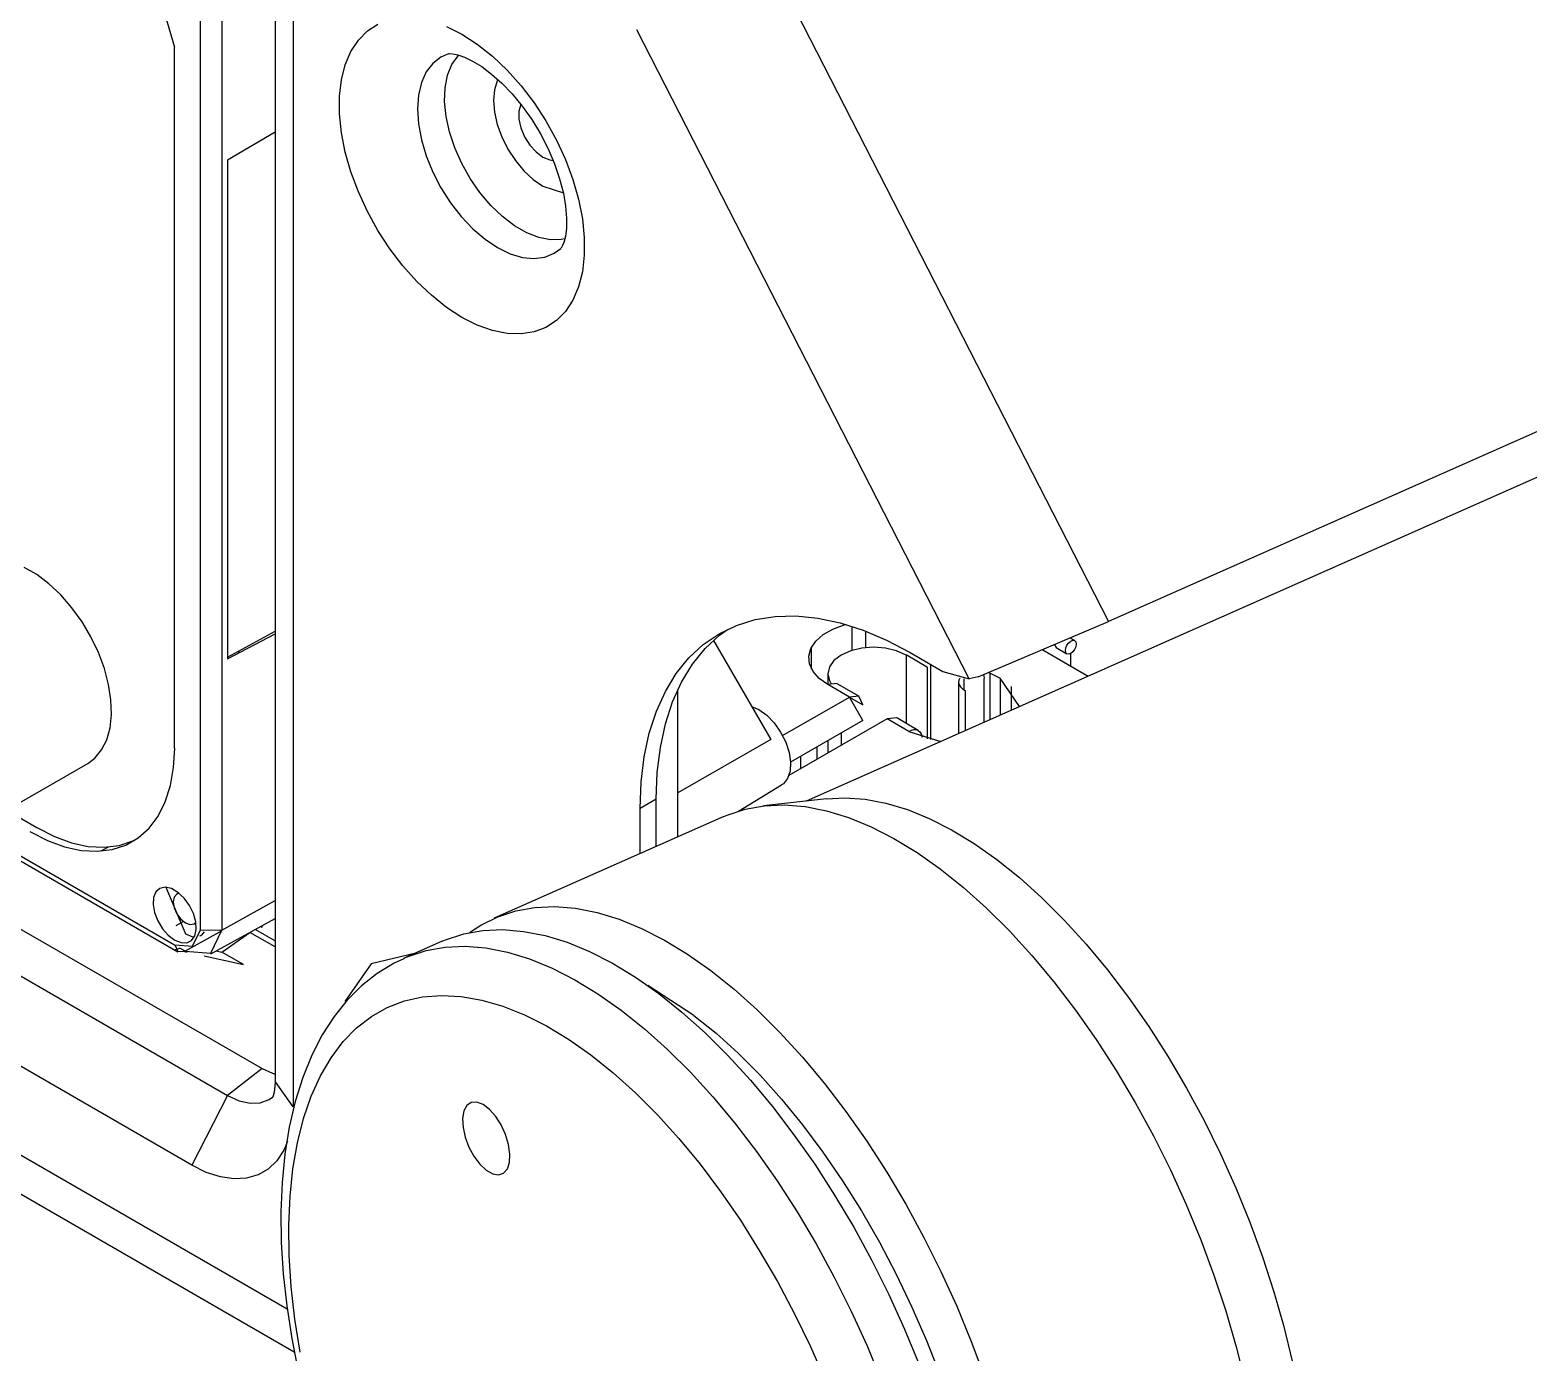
# Model space of a CAD drawing. Extents: x 0 to 258, y 0 to 184.
# Drawn here: x 7.3 to 17.11, y 57.42 to 66.07 of the extents above; entities that cross this region are included whole.
import ezdxf

# ---------------------------------------------------------------- set-up
doc = ezdxf.new("R2010")
doc.units = 0

msp = doc.modelspace()

# ---------------------------------------------------------------- linework, layer by layer
for p, q in [((39.63122, 73.391982), (14.364602, 62.199592)), ((34.904181, 70.999358), (12.385521, 61.024315)), ((8.419158, 60.179766), (8.419158, 66.957059)), ((8.559387, 66.95653), (8.559387, 60.179237)), ((8.250983, 65.960058), (7.977865, 66.896477)), ((8.908636, 66.859957), (8.908636, 59.184669)), ((9.025847, 66.69671), (9.025847, 59.021421)), ((12.159303, 66.507797), (14.364602, 62.199592)), ((9.453873, 66.007468), (9.513148, 66.06746)), ((9.513148, 66.06746), (9.58218, 66.112497)), ((10.031238, 66.09727), (10.131883, 66.046481)), ((10.131883, 66.046481), (10.232528, 65.981068)), ((13.453378, 61.824414), (11.277977, 66.073881)), ((8.250883, 61.371183), (8.250883, 65.96011)), ((9.368169, 65.846623), (9.405293, 65.933467)), ((9.405293, 65.933467), (9.453873, 66.007468)), ((10.044065, 65.918211), (10.051447, 65.919005)), ((10.051447, 65.919005), (10.070338, 65.918211)), ((10.232528, 65.981068), (10.331587, 65.902064)), ((9.343087, 65.748309), (9.368169, 65.846623)), ((9.941304, 65.855063), (9.898304, 65.798855)), ((9.994752, 65.896476), (9.941304, 65.855063)), ((10.044189, 65.918251), (9.994752, 65.896476)), ((10.037869, 65.777022), (10.066285, 65.847139)), ((10.044594, 65.918449), (10.044065, 65.918211)), ((10.066285, 65.847139), (10.106353, 65.904146)), ((10.070338, 65.918211), (10.104162, 65.911491)), ((10.104162, 65.911491), (10.148512, 65.896198)), ((10.106353, 65.904146), (10.112201, 65.910337)), ((10.148512, 65.896198), (10.201667, 65.870613)), ((10.201667, 65.870613), (10.261529, 65.833791)), ((10.261529, 65.833791), (10.326063, 65.785351)), ((10.331587, 65.902064), (10.427493, 65.810711)), ((9.33044, 65.640074), (9.343087, 65.748309)), ((9.866808, 65.729235), (9.847599, 65.647916)), ((9.898304, 65.798855), (9.866808, 65.729235)), ((10.021835, 65.69561), (10.037869, 65.777022)), ((10.326063, 65.785351), (10.393166, 65.725468)), ((10.363033, 65.741165), (10.344592, 65.68165)), ((10.366923, 65.749341), (10.363033, 65.741165)), ((10.393166, 65.725468), (10.460704, 65.654874)), ((10.427493, 65.810711), (10.51874, 65.708452)), ((9.33044, 65.523623), (9.33044, 65.640074)), ((9.847599, 65.647916), (9.841143, 65.556902)), ((10.018607, 65.605011), (10.021835, 65.69561)), ((10.344592, 65.68165), (10.338374, 65.612287)), ((10.460704, 65.654874), (10.526598, 65.574793)), ((10.51874, 65.708452), (10.603886, 65.596902)), ((9.841143, 65.556902), (9.847599, 65.458429)), ((10.028264, 65.507576), (10.018607, 65.605011)), ((10.338374, 65.612287), (10.344592, 65.535741)), ((10.344592, 65.535741), (10.363033, 65.454947)), ((10.517491, 65.585096), (10.504738, 65.542286)), ((10.504738, 65.542286), (10.504738, 65.489994)), ((10.517706, 65.585625), (10.517491, 65.585096)), ((10.526598, 65.574793), (10.588924, 65.486851)), ((10.603886, 65.596902), (10.681588, 65.477818)), ((9.343087, 65.400795), (9.33044, 65.523623)), ((9.847599, 65.458429), (9.866808, 65.35493)), ((10.050569, 65.405822), (10.028264, 65.507576)), ((10.363033, 65.454947), (10.392957, 65.373019)), ((10.504738, 65.489994), (10.517491, 65.432455)), ((10.517491, 65.432455), (10.541965, 65.374332)), ((10.588924, 65.486851), (10.645944, 65.393003)), ((10.681588, 65.477818), (10.750621, 65.353078)), ((8.908636, 65.405015), (8.596428, 65.221659)), ((9.368169, 65.273526), (9.343087, 65.400795)), ((9.866808, 65.35493), (9.898304, 65.248946)), ((10.084922, 65.302389), (10.050569, 65.405822)), ((10.392957, 65.373019), (10.433232, 65.293102)), ((10.541965, 65.374332), (10.576189, 65.32033)), ((10.645944, 65.393003), (10.696185, 65.29547)), ((10.750621, 65.353078), (10.809895, 65.224649)), ((9.405293, 65.143822), (9.368169, 65.273526)), ((9.898304, 65.248946), (9.941304, 65.143089)), ((10.130441, 65.199956), (10.084922, 65.302389)), ((10.433232, 65.293102), (10.482305, 65.218267)), ((10.576189, 65.32033), (10.617382, 65.274827)), ((10.617382, 65.274827), (10.662205, 65.241508)), ((10.662213, 65.241622), (10.707036, 65.223181)), ((10.696185, 65.29547), (10.738429, 65.196751)), ((8.596428, 65.221659), (8.596428, 61.955382)), ((9.453873, 65.013729), (9.405293, 65.143822)), ((9.941304, 65.143089), (9.994752, 65.039968)), ((10.185953, 65.101174), (10.130441, 65.199956)), ((10.482305, 65.218267), (10.538293, 65.151389)), ((10.538293, 65.151389), (10.599044, 65.095038)), ((10.707036, 65.223181), (10.728494, 65.220059)), ((10.738429, 65.196751), (10.77184, 65.099435)), ((10.809895, 65.224649), (10.858475, 65.094556)), ((9.994752, 65.039968), (10.057334, 64.942119)), ((10.250014, 65.008601), (10.185953, 65.101174)), ((10.599044, 65.095038), (10.662221, 65.051379)), ((10.662213, 65.051384), (10.796042, 65.007553)), ((10.77184, 65.099435), (10.795997, 65.006135)), ((10.858475, 65.094556), (10.895599, 64.964852)), ((9.513148, 64.8853), (9.453873, 65.013729)), ((10.057334, 64.942119), (10.127507, 64.851955)), ((10.32097, 64.924636), (10.250014, 65.008601)), ((10.795997, 65.006135), (10.810972, 64.919445)), ((10.895599, 64.964852), (10.920681, 64.837583)), ((9.58218, 64.76056), (9.513148, 64.8853)), ((10.127507, 64.851955), (10.20354, 64.771691)), ((10.396979, 64.851455), (10.32097, 64.924636)), ((10.476074, 64.79095), (10.396979, 64.851455)), ((10.810972, 64.919445), (10.817322, 64.841845)), ((10.817322, 64.841845), (10.816264, 64.775543)), ((9.659883, 64.641474), (9.58218, 64.76056)), ((10.20354, 64.771691), (10.283566, 64.703309)), ((10.556208, 64.74469), (10.476074, 64.79095)), ((10.635305, 64.713872), (10.556208, 64.74469)), ((10.816264, 64.775543), (10.80949, 64.722277)), ((10.920681, 64.837583), (10.933329, 64.714753)), ((10.283566, 64.703309), (10.36561, 64.648488)), ((10.36561, 64.648477), (10.447657, 64.60857)), ((10.711314, 64.699293), (10.635305, 64.713872)), ((10.78227, 64.70141), (10.711314, 64.699293)), ((10.736468, 64.611772), (10.780161, 64.643802)), ((10.781842, 64.645866), (10.780254, 64.644014)), ((10.78925, 64.658037), (10.781842, 64.645866)), ((10.805633, 64.706066), (10.78227, 64.70141)), ((10.799489, 64.683066), (10.78925, 64.658037)), ((10.80949, 64.722277), (10.799489, 64.683066)), ((10.933329, 64.714753), (10.933329, 64.598302)), ((9.745028, 64.529923), (9.659883, 64.641474)), ((10.447657, 64.60857), (10.527683, 64.584573)), ((10.527683, 64.584573), (10.603716, 64.577032)), ((10.603716, 64.577032), (10.673889, 64.586187)), ((10.673889, 64.586187), (10.736468, 64.611772)), ((10.933329, 64.598302), (10.920681, 64.490066)), ((9.836272, 64.427667), (9.745028, 64.529923)), ((10.920681, 64.490066), (10.895599, 64.391752)), ((9.932181, 64.336314), (9.836272, 64.427667)), ((10.895599, 64.391752), (10.858475, 64.304911)), ((10.031238, 64.25731), (9.932181, 64.336314)), ((10.131883, 64.191897), (10.031238, 64.25731)), ((10.858475, 64.304911), (10.809895, 64.23091)), ((10.232528, 64.141131), (10.131883, 64.191921)), ((10.750621, 64.170918), (10.681588, 64.125881)), ((10.809895, 64.23091), (10.750621, 64.170918)), ((10.331587, 64.105767), (10.232528, 64.141131)), ((10.427493, 64.086373), (10.331587, 64.105767)), ((10.51874, 64.083278), (10.427493, 64.086373)), ((10.603886, 64.096507), (10.51874, 64.083278)), ((10.681588, 64.125881), (10.603886, 64.096507)), ((0.692011, 62.487194), (8.987747, 57.698242)), ((7.347583, 62.50731), (7.266391, 62.554181)), ((7.427826, 62.446676), (7.347583, 62.50731)), ((7.505235, 62.373701), (7.427826, 62.446676)), ((7.577995, 62.290093), (7.505235, 62.373701)), ((7.644406, 62.197814), (7.577995, 62.290093)), ((7.702908, 62.099027), (7.644406, 62.197814)), ((11.930076, 62.174587), (12.052425, 62.212369)), ((12.052425, 62.212369), (12.182491, 62.23298)), ((12.182491, 62.23298), (12.319283, 62.236234)), ((12.319283, 62.236234), (12.461761, 62.222132)), ((12.461761, 62.222132), (12.608843, 62.190776)), ((13.513211, 61.838667), (14.364705, 62.199621)), ((0.847321, 62.143765), (9.034313, 57.417784)), ((7.752128, 61.996049), (7.702908, 62.099027)), ((8.596428, 61.96623), (8.908636, 62.137151)), ((8.596428, 61.955382), (8.908636, 62.120217)), ((11.712187, 62.048761), (11.816374, 62.119913)), ((11.724371, 62.022904), (11.818253, 62.109991)), ((11.816374, 62.119913), (11.930076, 62.174587)), ((11.818253, 62.109991), (11.870635, 62.148639)), ((12.44922, 62.071645), (12.497612, 62.114661)), ((12.497612, 62.114661), (12.560437, 62.15093)), ((12.560437, 62.15093), (12.634952, 62.178865)), ((12.608843, 62.190776), (12.759404, 62.142403)), ((12.634952, 62.178865), (12.643048, 62.181246)), ((12.686617, 62.010945), (12.686617, 62.167842)), ((12.759404, 62.142403), (12.912304, 62.077381)), ((12.774988, 62.136622), (12.774988, 62.028672)), ((7.790916, 61.89129), (7.752128, 61.996049)), ((8.675274, 61.997186), (8.66178, 62.002213)), ((11.618305, 61.961674), (11.712187, 62.048761)), ((11.641509, 61.920545), (11.724371, 62.022904)), ((11.779097, 62.076561), (12.153747, 61.427804)), ((12.403489, 61.973101), (12.41738, 62.023761)), ((12.41738, 62.023761), (12.44922, 62.071645)), ((12.42124, 61.888707), (12.42124, 62.031582)), ((12.677909, 62.008177), (12.615777, 61.980655)), ((12.750262, 62.025481), (12.677909, 62.008177)), ((12.82791, 62.031381), (12.750262, 62.025481)), ((12.905554, 62.025481), (12.82791, 62.031381)), ((12.97791, 62.008177), (12.905554, 62.025481)), ((12.912304, 62.077381), (13.066373, 61.996207)), ((13.040042, 61.980655), (12.97791, 62.008177)), ((13.066294, 61.996128), (13.281135, 61.872303)), ((13.936507, 62.01412), (14.233369, 61.84267)), ((14.012651, 62.04655), (14.022679, 62.029114)), ((14.022761, 62.029201), (14.093405, 61.98819)), ((14.083001, 62.011064), (14.0857, 62.028235)), ((14.0857, 61.996988), (14.083001, 62.011064)), ((14.0857, 62.028235), (14.093373, 62.045909)), ((14.093373, 61.988177), (14.0857, 61.996988)), ((14.093373, 62.045909), (14.104856, 62.061387)), ((14.104856, 62.061387), (14.118376, 62.072315)), ((14.143411, 62.074974), (14.11563, 62.090849)), ((14.118276, 62.089261), (14.118276, 62.091907)), ((14.118376, 62.072315), (14.131896, 62.077024)), ((14.131896, 62.001697), (14.118376, 61.99077)), ((14.131896, 62.077024), (14.143379, 62.074908)), ((14.143379, 62.017176), (14.131896, 62.001697)), ((14.143379, 62.074908), (14.151052, 62.066097)), ((14.151052, 62.03485), (14.143379, 62.017176)), ((14.151052, 62.066097), (14.153751, 62.052021)), ((14.153751, 62.052021), (14.151052, 62.03485)), ((11.535445, 61.859315), (11.618305, 61.961674)), ((11.570299, 61.803689), (11.641509, 61.920545)), ((12.408146, 61.921881), (12.403489, 61.973101)), ((12.431138, 61.872335), (12.408146, 61.921881)), ((12.53813, 61.903016), (12.527917, 61.858193)), ((12.568102, 61.944786), (12.53813, 61.903016)), ((12.615777, 61.980655), (12.568102, 61.944786)), ((13.181387, 61.899026), (13.0401, 61.980782)), ((13.0401, 61.980782), (13.0401, 61.533108)), ((13.181387, 61.430979), (13.181387, 61.899026)), ((13.199114, 61.919663), (13.199114, 61.426481)), ((14.104856, 61.986061), (14.093373, 61.988177)), ((14.118376, 61.99077), (14.104856, 61.986061)), ((14.118276, 61.909345), (14.118276, 61.990836)), ((7.818361, 61.787205), (7.790916, 61.89129)), ((11.464236, 61.742459), (11.535445, 61.859315)), ((11.511284, 61.673231), (11.570299, 61.803689)), ((12.471474, 61.826633), (12.431138, 61.872335)), ((12.527388, 61.786774), (12.471474, 61.826633)), ((12.527867, 61.85828), (12.527867, 61.787107)), ((12.527917, 61.858193), (12.53813, 61.81337)), ((12.53813, 61.81337), (12.548026, 61.795855)), ((13.281148, 61.872216), (13.453371, 61.824506)), ((13.384058, 61.802453), (13.384058, 61.466433)), ((13.386024, 61.814942), (13.384171, 61.80031)), ((13.384171, 61.80031), (13.387505, 61.785758)), ((13.392691, 61.828673), (13.386024, 61.814942)), ((13.420835, 61.751389), (13.420835, 61.824678)), ((13.513174, 61.838701), (13.453378, 61.824414)), ((13.551369, 61.844223), (13.549517, 61.853298)), ((13.552692, 61.827501), (13.551369, 61.844223)), ((13.552597, 61.54131), (13.552597, 61.827589)), ((13.58276, 61.866747), (13.655784, 61.829176)), ((13.588051, 61.864101), (13.588051, 61.55692)), ((13.782813, 61.643148), (13.655909, 61.829224)), ((13.658695, 61.588141), (13.658695, 61.827589)), ((7.833813, 61.686238), (7.818361, 61.787205)), ((11.405218, 61.611998), (11.464236, 61.742459)), ((11.546, 60.7891), (11.546, 61.755093)), ((12.231799, 61.452939), (12.66889, 61.705087)), ((12.66889, 61.705087), (12.527338, 61.786843)), ((12.589883, 61.792963), (12.527388, 61.786771)), ((12.731331, 61.711437), (12.58978, 61.792928)), ((12.730613, 61.710104), (12.66881, 61.705134)), ((12.757197, 61.552041), (12.66881, 61.705134)), ((12.670477, 61.704293), (12.757261, 61.654022)), ((12.757197, 61.654091), (12.730613, 61.710104)), ((13.387505, 61.785758), (13.395866, 61.771894)), ((13.395866, 61.771894), (13.40891, 61.7593)), ((13.40891, 61.7593), (13.426108, 61.748478)), ((13.426126, 61.748478), (13.426126, 61.485218)), ((13.729339, 61.773614), (13.729339, 61.619626)), ((7.836935, 61.590752), (7.833813, 61.686238)), ((11.358844, 61.468928), (11.405218, 61.611998)), ((11.46491, 61.530158), (11.511284, 61.673231)), ((12.028509, 61.644473), (12.076425, 61.62328)), ((12.076425, 61.62328), (12.128151, 61.585874)), ((7.827622, 61.50299), (7.836935, 61.590752)), ((11.43153, 61.375564), (11.46491, 61.530158)), ((12.128151, 61.585874), (12.176625, 61.535727)), ((12.176625, 61.535727), (12.218805, 61.47599)), ((12.916275, 61.562212), (12.272809, 61.190737)), ((12.757261, 61.552158), (12.283922, 61.278843)), ((13.057827, 61.48072), (12.916275, 61.562212)), ((12.978791, 61.568451), (12.916296, 61.562259)), ((13.120268, 61.486806), (12.978717, 61.568562)), ((7.772898, 61.358623), (7.806111, 61.425002)), ((7.806111, 61.425002), (7.827622, 61.50299)), ((11.325464, 61.314335), (11.358844, 61.468928)), ((12.153747, 61.427804), (11.546, 61.076967)), ((12.218805, 61.47599), (12.252037, 61.410415)), ((12.252037, 61.410415), (12.274235, 61.343124)), ((12.527867, 61.419602), (12.527867, 61.33811)), ((12.615709, 61.470402), (12.615709, 61.388645)), ((13.057718, 61.48062), (13.074969, 61.48861)), ((13.057718, 61.48062), (13.266689, 61.414522)), ((13.074969, 61.48861), (13.091559, 61.492367)), ((13.091559, 61.492367), (13.106851, 61.491838)), ((13.106851, 61.491838), (13.120239, 61.486864)), ((13.120239, 61.486864), (13.131246, 61.477736)), ((13.131246, 61.477736), (13.139422, 61.464798)), ((13.139422, 61.464798), (13.144449, 61.448552)), ((13.144449, 61.448552), (13.145507, 61.441779)), ((7.728763, 61.305402), (7.772898, 61.358623)), ((8.244086, 61.243201), (8.250991, 61.371101)), ((11.30533, 61.149394), (11.325464, 61.314335)), ((11.411396, 61.210623), (11.43153, 61.375564)), ((12.274235, 61.343124), (12.283998, 61.278346)), ((12.350597, 61.235716), (12.350597, 61.317208)), ((12.456694, 61.378591), (12.456694, 61.296835)), ((8.364124, 58.639363), (3.768053, 61.292602)), ((6.878226, 60.806563), (7.682029, 61.270641)), ((7.681966, 61.270602), (7.728763, 61.305402)), ((8.223448, 61.125145), (8.244086, 61.243201)), ((11.404675, 61.036591), (11.411396, 61.210623)), ((12.280717, 61.220151), (12.264604, 61.172193)), ((12.283998, 61.278346), (12.280717, 61.220151)), ((8.18941, 61.01865), (8.223448, 61.125145)), ((11.298609, 60.975361), (11.30533, 61.149394)), ((11.94261, 60.957904), (12.225184, 61.129354)), ((12.23667, 61.137487), (12.225266, 61.129418)), ((12.264604, 61.172193), (12.23667, 61.137487)), ((8.142449, 60.925271), (8.18941, 61.01865)), ((11.404712, 61.036485), (11.298614, 60.975367)), ((11.404712, 60.726394), (11.404712, 61.036485)), ((12.518871, 61.039396), (12.107445, 60.9923)), ((12.518765, 61.039467), (12.639037, 61.045606)), ((12.639037, 61.045606), (12.771339, 61.036081)), ((12.771339, 61.036081), (12.908139, 61.010151)), ((7.151805, 60.964519), (7.349449, 60.850484)), ((8.083256, 60.846369), (8.142449, 60.925271)), ((11.846301, 60.922186), (10.343999, 60.256495)), ((11.298614, 60.679563), (11.298614, 60.975367)), ((11.846386, 60.922085), (11.868637, 60.931584)), ((11.868637, 60.931584), (11.987067, 60.970493)), ((11.987067, 60.970493), (12.112001, 60.99285)), ((12.112001, 60.99285), (12.242808, 60.998539)), ((12.242808, 60.998539), (12.378814, 60.987532)), ((12.378814, 60.987532), (12.519334, 60.959883)), ((12.519334, 60.959883), (12.663648, 60.915738)), ((12.908139, 61.010151), (13.048723, 60.967921)), ((13.048723, 60.967921), (13.192357, 60.909623)), ((6.908389, 60.824025), (8.271785, 60.036891)), ((6.937757, 60.840959), (8.250883, 60.082928)), ((7.303461, 60.823935), (7.417671, 60.765978)), ((7.349422, 60.850468), (7.463632, 60.792513)), ((8.012689, 60.783097), (8.083256, 60.846369)), ((12.663648, 60.915738), (12.811019, 60.855318)), ((12.811019, 60.855318), (12.960701, 60.778932)), ((13.192357, 60.909623), (13.338295, 60.835561)), ((13.338295, 60.835561), (13.485777, 60.746119)), ((7.417671, 60.765978), (7.530217, 60.724825)), ((7.463632, 60.792513), (7.576178, 60.751358)), ((7.530217, 60.724825), (7.639455, 60.701066)), ((7.576178, 60.751358), (7.685419, 60.727598)), ((7.685419, 60.727598), (7.789757, 60.721592)), ((7.816438, 60.722955), (7.768548, 60.696232)), ((7.789757, 60.721592), (7.887677, 60.733419)), ((7.841713, 60.706886), (7.931783, 60.736377)), ((7.887677, 60.733419), (7.977746, 60.762909)), ((7.931783, 60.736377), (8.012689, 60.783097)), ((7.977746, 60.762909), (7.996002, 60.771535)), ((12.960701, 60.778932), (13.111926, 60.686966)), ((13.485777, 60.746119), (13.634028, 60.641767)), ((7.639455, 60.701066), (7.743796, 60.69506)), ((7.743796, 60.69506), (7.841713, 60.706886)), ((13.111926, 60.686966), (13.263924, 60.579892)), ((13.634028, 60.641765), (13.782282, 60.523046)), ((13.263924, 60.579887), (13.415924, 60.458253)), ((6.734293, 60.47848), (8.823705, 59.272246)), ((8.128556, 60.429339), (8.113157, 60.392914)), ((8.154829, 60.452225), (8.128556, 60.429339)), ((8.189658, 60.459528), (8.154829, 60.452225)), ((8.229941, 60.450611), (8.189658, 60.459528)), ((8.192802, 60.459377), (8.321693, 60.154453)), ((8.272097, 60.42627), (8.229941, 60.450611)), ((8.31238, 60.388667), (8.272097, 60.42627)), ((13.415924, 60.458253), (13.567149, 60.322672)), ((13.782282, 60.523046), (13.929763, 60.390577)), ((8.113157, 60.392914), (8.110008, 60.346188)), ((8.110008, 60.346188), (8.119401, 60.293314)), ((8.248182, 60.395345), (8.242123, 60.363688)), ((8.242123, 60.363688), (8.248182, 60.325038)), ((8.265432, 60.415189), (8.248182, 60.395345)), ((8.279958, 60.420057), (8.265432, 60.415189)), ((8.277341, 60.422124), (8.265435, 60.415245)), ((8.34721, 60.341138), (8.31238, 60.388667)), ((8.373483, 60.287906), (8.34721, 60.341138)), ((8.559387, 60.179237), (8.908636, 60.37397)), ((10.484773, 60.305014), (10.609709, 60.327371)), ((10.609709, 60.327371), (10.740514, 60.33306)), ((10.740514, 60.33306), (10.876523, 60.322053)), ((13.929763, 60.390577), (14.075699, 60.245052)), ((6.506223, 60.303326), (8.597751, 59.095769)), ((8.119401, 60.293314), (8.140488, 60.23899)), ((8.140488, 60.23899), (8.171392, 60.188039)), ((8.248182, 60.325038), (8.265432, 60.285281)), ((8.308297, 60.235064), (8.259085, 60.207547)), ((8.265432, 60.285281), (8.291229, 60.25047)), ((8.291229, 60.25047), (8.321672, 60.225917)), ((8.388881, 60.233701), (8.373483, 60.287906)), ((8.377933, 60.220345), (8.389389, 60.230478)), ((8.39203, 60.183338), (8.388881, 60.233701)), ((8.487156, 60.023397), (8.908636, 60.254643)), ((10.255025, 60.210838), (10.366346, 60.266104)), ((10.366346, 60.266104), (10.484773, 60.305014)), ((10.876523, 60.322053), (11.017043, 60.294407)), ((11.017043, 60.294407), (11.161354, 60.250259)), ((11.161354, 60.250259), (11.308727, 60.189838)), ((13.567149, 60.322672), (13.716829, 60.173839)), ((14.075699, 60.245052), (14.219336, 60.087225)), ((8.171392, 60.188039), (8.209372, 60.144992)), ((8.209372, 60.144992), (8.251058, 60.113673)), ((8.559122, 60.174209), (8.320468, 60.041389)), ((8.321693, 60.225901), (8.352136, 60.215318)), ((8.321693, 60.154453), (8.363378, 60.137652)), ((8.352136, 60.215318), (8.377933, 60.220345)), ((8.36155, 60.111305), (8.382637, 60.141295)), ((8.363378, 60.137652), (8.379862, 60.135271)), ((8.368539, 60.073342), (8.419107, 60.179885)), ((8.377883, 60.220247), (8.389789, 60.227126)), ((8.382637, 60.141295), (8.39203, 60.183338)), ((8.415189, 60.140872), (8.421804, 60.144576)), ((8.419107, 60.179885), (8.559284, 60.179091)), ((8.421684, 60.144552), (8.432268, 60.152119)), ((8.432268, 60.152119), (8.44637, 60.168709)), ((8.48745, 60.027829), (8.559284, 60.179178)), ((8.551714, 60.169976), (8.551978, 60.175532)), ((8.559479, 60.03484), (8.74337, 60.164026)), ((8.908636, 60.068641), (8.743272, 60.163891)), ((8.77952, 60.183999), (8.908636, 60.109387)), ((8.823705, 60.197228), (8.813916, 60.202784)), ((8.815768, 60.203843), (8.821853, 60.200403)), ((8.821853, 60.200403), (8.821853, 60.207282)), ((8.823705, 60.197228), (8.823705, 60.208076)), ((10.025375, 60.115051), (10.143802, 60.153964)), ((10.143802, 60.153964), (10.268738, 60.176321)), ((10.181773, 60.162666), (10.255025, 60.210838)), ((10.268738, 60.176321), (10.399543, 60.182009)), ((10.399543, 60.182009), (10.535552, 60.171003)), ((10.535552, 60.171003), (10.676072, 60.143356)), ((10.676072, 60.143356), (10.820383, 60.099211)), ((11.308727, 60.189838), (11.458407, 60.113453)), ((13.716829, 60.173839), (13.864202, 60.012512)), ((8.250983, 60.113633), (8.292666, 60.096832)), ((8.250983, 60.082796), (8.368539, 60.073342)), ((8.250983, 60.082796), (8.271561, 60.038345)), ((8.257249, 60.052808), (8.285104, 60.061672)), ((8.271561, 60.038345), (8.320458, 60.041262)), ((8.320468, 60.041389), (8.285014, 60.061762)), ((8.292666, 60.096832), (8.330647, 60.096038)), ((8.314912, 60.038478), (8.332904, 60.03451)), ((8.320458, 60.041262), (8.48745, 60.027829)), ((8.330647, 60.096038), (8.36155, 60.111305)), ((8.37656, 60.075255), (8.379999, 60.074462)), ((8.522874, 60.042976), (8.559387, 60.034774)), ((8.700939, 59.953283), (8.559387, 60.034774)), ((10.003216, 60.105682), (9.757154, 59.996674)), ((9.77935, 60.006096), (9.897777, 60.045008)), ((9.897777, 60.045008), (10.022713, 60.067366)), ((10.003124, 60.105579), (10.025375, 60.115051)), ((10.022713, 60.067366), (10.153518, 60.073054)), ((10.153518, 60.073054), (10.289527, 60.062047)), ((10.289527, 60.062047), (10.430047, 60.034401)), ((10.430047, 60.034401), (10.574358, 59.990255)), ((10.820383, 60.099211), (10.967756, 60.038791)), ((10.967756, 60.038791), (11.117436, 59.962403)), ((11.458407, 60.113453), (11.609632, 60.021487)), ((14.219336, 60.087225), (14.359919, 59.917921)), ((8.444558, 60.009903), (8.700939, 59.953283)), ((9.537404, 59.958671), (9.364907, 59.712597)), ((9.829636, 60.028728), (9.537404, 59.958671)), ((9.68755, 59.962683), (9.577449, 59.895019)), ((9.751444, 59.991912), (9.68755, 59.962683)), ((9.751862, 59.994293), (9.757154, 59.996674)), ((9.757098, 59.996598), (9.77935, 60.006096)), ((10.574358, 59.990255), (10.721731, 59.929835)), ((11.117436, 59.962403), (11.268661, 59.870436)), ((11.609632, 60.021487), (11.761632, 59.914415)), ((13.864202, 60.012512), (14.008516, 59.839515)), ((9.577449, 59.895019), (9.475222, 59.813993)), ((10.721731, 59.929835), (10.871411, 59.853448)), ((10.871411, 59.853448), (11.022636, 59.761484)), ((11.268661, 59.870436), (11.420661, 59.763365)), ((11.761632, 59.914421), (11.913632, 59.792784)), ((14.008516, 59.839515), (14.149033, 59.655727)), ((14.359919, 59.917921), (14.496719, 59.738026)), ((9.475222, 59.813993), (9.38098, 59.719815)), ((9.755027, 59.715285), (9.873316, 59.741558)), ((9.873316, 59.741558), (9.997631, 59.751268)), ((9.997631, 59.751268), (10.12729, 59.744363)), ((10.12729, 59.744363), (10.261587, 59.720894)), ((11.022636, 59.761484), (11.174636, 59.65441)), ((11.650647, 59.620294), (11.34874, 59.815861)), ((11.650647, 59.620294), (11.34874, 59.815861)), ((11.420661, 59.763381), (11.572662, 59.641744)), ((11.913632, 59.792784), (12.064857, 59.657204)), ((9.38098, 59.719815), (9.294922, 59.612563)), ((9.539063, 59.613688), (9.643404, 59.672581)), ((9.643404, 59.672581), (9.755027, 59.715285)), ((10.261587, 59.720894), (10.399786, 59.680961)), ((10.399786, 59.680961), (10.541135, 59.624795)), ((11.174636, 59.654399), (11.326636, 59.532762)), ((11.572662, 59.641744), (11.723887, 59.506164)), ((12.064857, 59.657204), (12.214537, 59.50837)), ((14.149033, 59.655727), (14.285042, 59.462084)), ((14.496719, 59.738026), (14.629021, 59.548473)), ((9.294922, 59.612563), (9.217357, 59.492318)), ((9.442573, 59.53893), (9.539063, 59.613688)), ((10.541135, 59.624795), (10.684861, 59.552704)), ((10.684861, 59.552704), (10.830178, 59.465077)), ((11.650647, 59.620294), (11.796224, 59.503468)), ((11.650647, 59.620294), (11.796224, 59.503468)), ((14.629021, 59.548473), (14.756135, 59.350256)), ((9.217357, 59.492318), (9.148716, 59.359286)), ((9.275203, 59.343533), (9.354459, 59.448715)), ((9.354459, 59.448715), (9.442573, 59.53893)), ((10.830178, 59.465077), (10.976294, 59.362397)), ((11.326636, 59.532762), (11.477862, 59.397182)), ((11.723887, 59.506164), (11.873567, 59.357333)), ((11.796224, 59.503468), (11.940988, 59.372679)), ((11.796224, 59.503468), (11.940988, 59.372679)), ((12.214537, 59.50837), (12.36191, 59.347046)), ((14.285042, 59.462084), (14.415847, 59.259575)), ((9.148716, 59.359286), (9.089495, 59.213927)), ((10.976299, 59.362408), (11.122413, 59.245232)), ((11.477862, 59.397182), (11.627541, 59.248352)), ((11.873567, 59.357333), (12.020937, 59.196006)), ((11.940988, 59.372679), (12.084127, 59.228661)), ((11.940988, 59.372679), (12.084127, 59.228661)), ((12.36191, 59.347046), (12.506222, 59.174046)), ((14.756135, 59.350256), (14.877401, 59.144402)), ((8.823705, 59.272246), (8.597751, 59.095769)), ((8.823737, 59.272241), (8.890698, 59.241202)), ((9.205236, 59.223962), (9.275203, 59.343533)), ((11.627541, 59.248352), (11.774914, 59.087025)), ((14.415847, 59.259575), (14.540783, 59.049232)), ((8.890698, 59.241202), (8.908557, 59.235567)), ((8.907766, 59.157864), (8.903056, 59.118454)), ((8.90856, 59.184598), (8.907766, 59.157864)), ((8.90856, 59.184598), (9.025714, 59.021315)), ((9.089495, 59.213927), (9.040155, 59.056976)), ((9.144946, 59.090652), (9.205236, 59.223962)), ((11.122413, 59.245232), (11.26773, 59.114203)), ((12.020937, 59.196006), (12.165251, 59.023009)), ((12.084127, 59.228661), (12.22484, 59.072224)), ((12.084127, 59.228661), (12.22484, 59.072224)), ((12.506222, 59.174046), (12.646742, 58.990259)), ((8.597846, 59.095841), (8.364119, 58.63926)), ((8.597846, 59.095841), (8.672575, 59.061201)), ((8.672575, 59.061201), (8.744433, 59.044903)), ((8.810659, 59.047549), (8.868705, 59.069059)), ((8.868705, 59.069059), (8.891354, 59.084538)), ((8.896733, 59.093742), (8.892526, 59.083609)), ((8.892526, 59.083609), (8.893055, 59.084138)), ((8.903056, 59.118454), (8.896733, 59.093742)), ((9.040155, 59.056976), (9.001047, 58.889386)), ((9.094654, 58.944332), (9.144946, 59.090652)), ((10.229585, 59.052462), (10.193465, 59.050081)), ((10.270294, 59.037143), (10.229585, 59.052462)), ((11.26773, 59.114203), (11.411456, 58.970037)), ((11.774914, 59.087025), (11.919226, 58.914027)), ((12.22484, 59.072224), (12.362344, 58.904237)), ((12.22484, 59.072224), (12.362344, 58.904237)), ((14.877401, 59.144402), (14.992183, 58.931987)), ((8.744433, 59.044903), (8.810659, 59.047549)), ((10.145165, 58.994627), (10.136566, 58.945581)), ((10.164612, 59.030343), (10.145165, 58.994627)), ((10.193465, 59.050081), (10.164612, 59.030343)), ((10.312569, 59.00534), (10.270294, 59.037143)), ((10.353278, 58.959414), (10.312569, 59.00534)), ((10.389399, 58.902777), (10.353278, 58.959414)), ((11.411456, 58.970037), (11.552805, 58.81352)), ((12.165251, 59.023009), (12.305771, 58.839219)), ((12.646742, 58.990259), (12.78275, 58.796616)), ((14.540783, 59.049232), (14.659213, 58.832123)), ((9.001047, 58.889386), (8.972374, 58.712211)), ((9.054641, 58.785802), (9.094654, 58.944332)), ((10.136566, 58.945581), (10.13945, 58.886836)), ((10.13945, 58.886836), (10.153605, 58.822757)), ((10.418254, 58.839626), (10.389399, 58.902777)), ((11.919226, 58.914027), (12.059746, 58.730237)), ((12.362344, 58.904237), (12.495868, 58.725644)), ((12.362344, 58.904237), (12.495868, 58.725644)), ((14.992183, 58.931987), (15.099884, 58.714119)), ((8.990054, 58.794462), (8.965924, 58.738458)), ((9.025122, 58.615927), (9.054641, 58.785802)), ((10.153605, 58.822757), (10.177973, 58.758087)), ((10.177973, 58.758087), (10.210766, 58.69763)), ((10.437701, 58.774647), (10.418254, 58.839626)), ((10.4463, 58.712656), (10.437701, 58.774647)), ((11.552805, 58.81352), (11.691004, 58.645504)), ((12.305771, 58.839219), (12.44178, 58.645576)), ((12.78275, 58.796616), (12.913555, 58.594107)), ((14.659213, 58.832123), (14.770531, 58.609357)), ((8.920685, 58.668902), (8.864115, 58.614297)), ((8.965924, 58.738458), (8.920685, 58.668902)), ((8.972374, 58.712211), (8.954197, 58.526516)), ((10.210766, 58.69763), (10.249543, 58.645867)), ((10.443416, 58.658255), (10.4463, 58.712656)), ((12.059746, 58.730237), (12.195755, 58.536597)), ((12.495868, 58.725644), (12.624665, 58.537441)), ((12.495868, 58.725644), (12.624665, 58.537441)), ((15.099884, 58.714119), (15.199941, 58.491933)), ((8.458268, 58.59268), (8.364114, 58.63926)), ((8.550507, 58.562603), (8.458268, 58.59268)), ((8.638952, 58.549638), (8.550507, 58.562603)), ((8.797369, 58.575752), (8.721801, 58.554057)), ((8.864115, 58.614297), (8.797369, 58.575752)), ((9.006257, 58.435637), (9.025122, 58.615927)), ((10.249543, 58.645867), (10.291424, 58.606637)), ((10.291442, 58.606751), (10.333323, 58.582965)), ((10.333323, 58.582965), (10.3721, 58.576377)), ((10.3721, 58.576377), (10.404893, 58.587489)), ((10.404893, 58.587489), (10.429261, 58.615474)), ((10.429261, 58.615474), (10.443416, 58.658255)), ((11.691004, 58.645504), (11.825301, 58.466914)), ((12.44178, 58.645576), (12.572584, 58.443067)), ((12.913555, 58.594107), (13.038491, 58.383763)), ((14.770531, 58.609357), (14.874173, 58.382072)), ((8.721801, 58.554057), (8.638952, 58.549638)), ((8.954197, 58.526516), (8.946472, 58.333405)), ((11.825301, 58.466914), (11.95496, 58.278718)), ((12.195755, 58.536597), (12.326559, 58.334085)), ((12.624665, 58.537441), (12.748013, 58.340681)), ((12.624665, 58.537441), (12.748013, 58.340681)), ((15.199941, 58.491933), (15.291836, 58.266587)), ((8.998161, 58.245913), (9.006257, 58.435637)), ((12.572584, 58.443067), (12.69752, 58.232723)), ((13.038491, 58.383763), (13.156918, 58.166654)), ((14.874173, 58.382072), (14.969608, 58.151422)), ((8.946472, 58.333405), (8.949117, 58.133817)), ((11.95496, 58.278718), (12.079275, 58.081948)), ((12.326559, 58.334085), (12.451495, 58.123741)), ((12.748013, 58.340681), (12.865226, 58.136465)), ((12.748013, 58.340681), (12.865226, 58.136465)), ((9.000859, 58.047793), (8.998161, 58.245913)), ((12.69752, 58.232723), (12.815948, 58.015614)), ((15.291836, 58.266587), (15.37509, 58.039255)), ((8.949117, 58.133817), (8.961897, 57.928649)), ((12.079275, 58.081948), (12.197567, 57.877677)), ((12.451495, 58.123741), (12.569923, 57.906635)), ((12.865226, 58.136465), (12.975647, 57.925934)), ((12.865226, 58.136465), (12.975647, 57.925934)), ((13.156918, 58.166654), (13.268236, 57.943889)), ((14.969608, 58.151422), (15.056352, 57.918584)), ((9.014353, 57.84236), (9.000859, 58.047793)), ((12.815948, 58.015614), (12.927266, 57.792851)), ((15.37509, 58.039255), (15.449263, 57.811126)), ((8.961897, 57.928649), (8.984677, 57.718792)), ((12.197567, 57.877677), (12.309187, 57.667021)), ((12.569923, 57.906635), (12.681243, 57.68387)), ((12.975647, 57.925934), (13.078657, 57.710267)), ((12.975647, 57.925934), (13.078657, 57.710267)), ((13.268236, 57.943889), (13.371879, 57.716604)), ((15.056352, 57.918584), (15.133962, 57.684743)), ((9.038562, 57.630733), (9.014353, 57.84236)), ((12.927266, 57.792851), (13.030908, 57.565564)), ((15.449263, 57.811126), (15.513975, 57.583389)), ((8.984677, 57.718792), (9.017224, 57.505133)), ((12.681243, 57.68387), (12.784883, 57.456582)), ((13.078657, 57.710267), (13.173682, 57.490668)), ((13.078657, 57.710267), (13.173682, 57.490668)), ((13.371879, 57.716604), (13.467314, 57.485954)), ((15.133962, 57.684743), (15.202045, 57.451092)), ((9.073352, 57.414072), (9.038562, 57.630733)), ((12.309187, 57.667021), (12.413528, 57.451132)), ((15.513975, 57.583389), (15.568884, 57.357226)), ((9.017224, 57.505133), (9.059324, 57.288567)), ((13.030908, 57.565564), (13.126343, 57.334914)), ((13.173682, 57.490668), (13.260191, 57.268366)), ((13.173682, 57.490668), (13.260191, 57.268366)), ((13.467314, 57.485954), (13.554058, 57.253115)), ((12.413528, 57.451132), (12.510018, 57.231187)), ((12.784883, 57.456582), (12.880318, 57.225932)), ((15.202045, 57.451092), (15.260248, 57.218823))]:
    msp.add_line(p, q)

doc.saveas('drawing.dxf')
